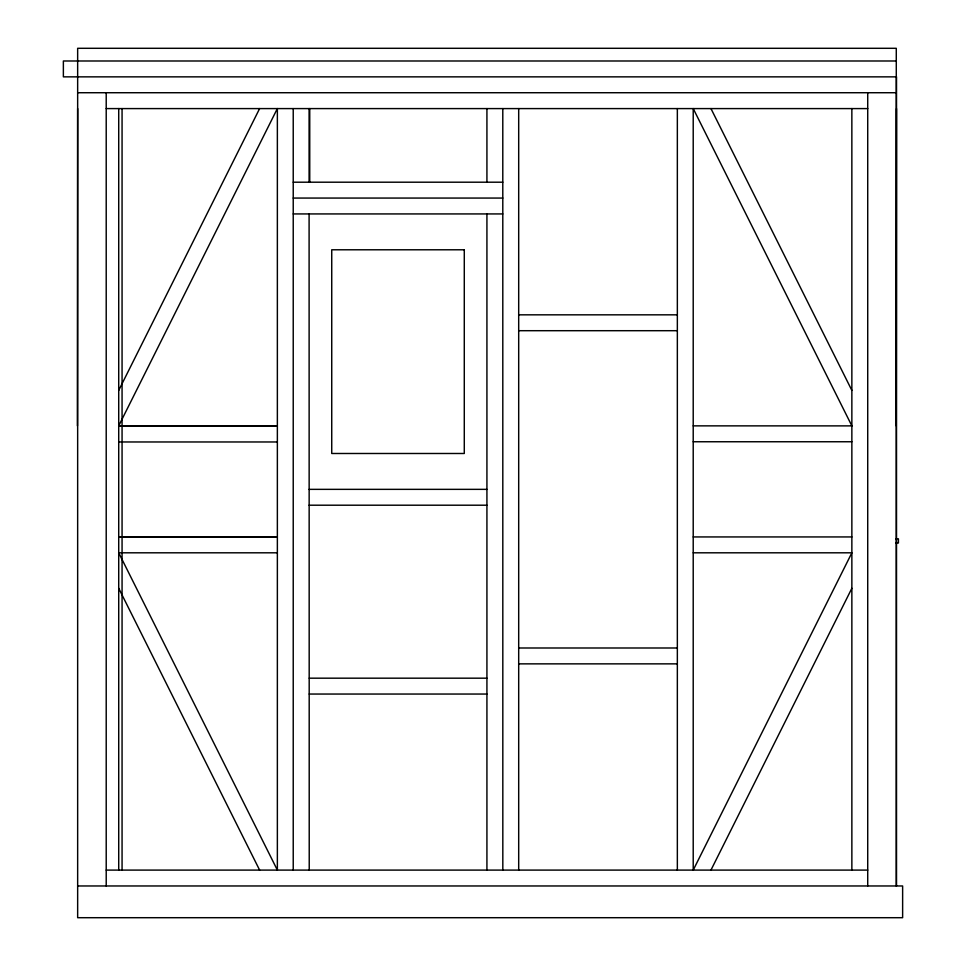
<?xml version="1.0" encoding="UTF-8"?>
<svg xmlns="http://www.w3.org/2000/svg" width="966" height="966" viewBox="0 0 966 966"><rect width="100%" height="100%" fill="white"/><g stroke="black" fill="none" stroke-linecap="round" stroke-linejoin="round"><path stroke-width="1.45" d="M77.425 425.861L77.654 108.566M896.279 425.885L896.508 108.59M118.721 390.385L259.625 108.566M277.363 425.861L118.721 425.861L277.363 108.566L277.363 870.1L118.721 552.806L277.363 552.806M710.952 870.1L851.867 588.282M896.279 60.991L63.37 60.991L63.37 76.857L896.508 76.857L896.508 885.967M77.654 92.724L896.279 92.724M106.212 108.59L867.722 108.59M293.229 182.2L502.791 182.2M293.229 198.066L502.791 198.066M293.229 213.933L502.791 213.933M518.694 314.831L677.347 314.831M518.694 330.698L677.347 330.698M693.214 425.861L851.867 425.885M277.363 426.103L118.721 426.103L118.721 870.1M693.214 441.752L851.867 441.752M118.721 441.969L277.363 441.969M309.096 489.351L486.924 489.351M309.096 505.206L486.924 505.206M118.721 536.939L277.363 536.939M693.214 536.939L851.867 536.939M118.721 537.156L277.363 537.156M895.748 538.823L898.416 538.823L898.416 542.989L895.748 542.989M693.214 552.806L851.867 552.806L693.214 870.1L693.214 108.566L851.855 425.861M518.694 647.993L677.347 647.993M518.694 663.859L677.347 663.859M309.229 678.18L486.924 678.18M309.229 694.047L486.924 694.047M106.212 870.1L867.722 870.1M77.654 885.967L902.63 885.967L902.63 917.7L77.654 917.7L77.654 48.3L896.279 48.3L896.279 885.967M710.952 108.566L851.855 390.385M118.721 588.282L259.625 870.1M867.722 92.724L867.722 885.967M851.855 108.566L851.867 870.1M677.347 108.59L677.347 870.1M518.694 108.59L518.694 870.1M502.791 108.59L502.827 870.1M486.924 108.59L486.924 182.2M486.924 213.933L486.924 870.1M309.736 108.59L309.736 182.2M309.096 108.59L309.096 182.2M309.096 213.933L309.229 870.1M293.229 108.59L293.229 870.1M122.066 108.59L122.066 870.1M118.721 108.566L118.721 425.861M106.212 92.724L106.212 885.967M464.284 249.783L331.736 249.783L331.736 453.489L464.284 453.489L464.284 249.783"/></g></svg>
